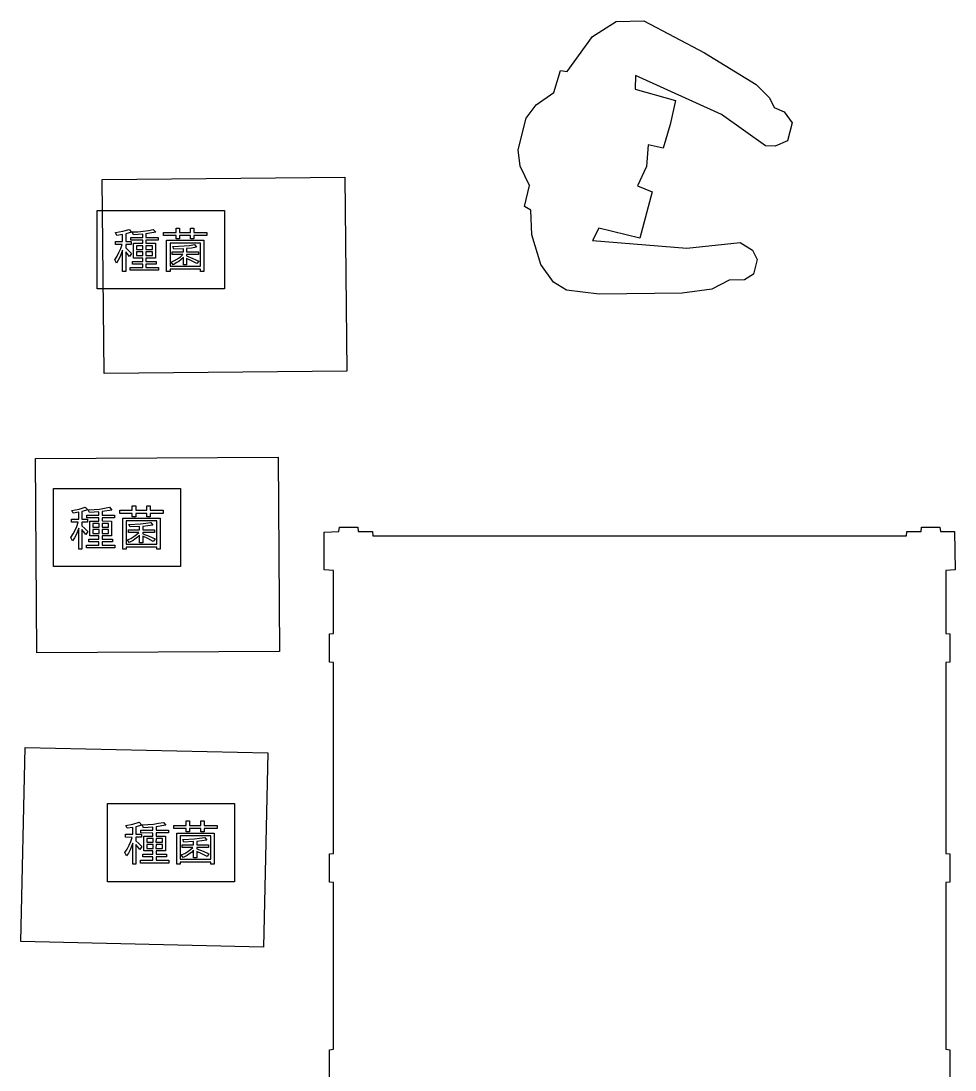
# Model space of a CAD drawing. Extents: x -928 to 12020, y -652 to 16065.
# Drawn here: x 7183 to 9108, y 8080 to 10241 of the extents above; entities that cross this region are included whole.
import ezdxf

# ---------------------------------------------------------------- set-up
doc = ezdxf.new("R2010")
doc.units = 0
for name, color, linetype in [('人', 3, 'Continuous'), ('名称ラベル', 1, 'Continuous'), ('設備', 5, 'Continuous')]:
    doc.layers.add(name, color=color, linetype=linetype)

msp = doc.modelspace()

# ---------------------------------------------------------------- linework, layer by layer
at = {"layer": '人'}
msp.add_lwpolyline([(8220.43, 9859.23), (8230.94, 9902.26), (8211.79, 9942.32), (8207.12, 9975.99), (8224.11, 10041.2), (8244.61, 10068.31), (8280.89, 10093.94), (8294.51, 10139.49), (8308.51, 10137.03), (8360.87, 10209.57), (8409.73, 10240.51), (8466.43, 10241.4), (8591.67, 10176.03), (8697.71, 10110.26), (8725.76, 10083.17), (8735.06, 10063.34), (8755.56, 10054.11), (8772.24, 10031.83), (8762.55, 9994.61), (8737.12, 9983.31), (8717.17, 9984.36), (8626.52, 10048.41), (8449.05, 10129.25), (8448.36, 10101.1), (8531.83, 10077.65), (8520.68, 10028.04), (8506.2, 9979.29), (8475.22, 9985.88), (8472.15, 9941.75), (8453.3, 9901.73), (8483.73, 9888.99), (8457.93, 9794.01), (8373.42, 9814.33), (8360.5, 9789.33), (8554.85, 9773.33), (8665.23, 9785.01), (8690.21, 9769.39), (8700.33, 9750.21), (8692.38, 9719.68), (8674.18, 9707.87), (8642.31, 9707.34), (8606.74, 9688.64), (8545.54, 9680.58), (8374.44, 9678.41), (8307.09, 9686.91), (8280.07, 9703.31), (8254.12, 9739.26), (8235.45, 9800.55), (8233.43, 9851.31)], close=True, dxfattribs=at)
at = {"layer": '名称ラベル'}
for points in [[(7340.01, 9689.47), (7340.01, 9850.79), (7601.85, 9850.79), (7601.85, 9689.47)], [(7476.53, 9799.18), (7476.53, 9805.53), (7502.44, 9805.54), (7502.46, 9814.79), (7509.39, 9814.79), (7509.44, 9805.53), (7532.18, 9805.53), (7532.22, 9814.79), (7539.24, 9814.79), (7539.28, 9805.53), (7565.85, 9805.53), (7565.85, 9799.18), (7539.27, 9799.18), (7539.24, 9792.16), (7532.22, 9792.16), (7532.17, 9799.18), (7509.43, 9799.18), (7509.39, 9792.16), (7502.46, 9792.16), (7502.42, 9799.18)], [(7376.01, 9749.46), (7380.67, 9756.82), (7384.72, 9764.52), (7388.16, 9772.55), (7390.97, 9780.86), (7377.42, 9780.91), (7377.42, 9787.16), (7392.01, 9787.21), (7392, 9801.43), (7380.47, 9799.67), (7377.71, 9805.34), (7392.62, 9808.14), (7405.58, 9811.98), (7410.81, 9806.31), (7398.56, 9802.85), (7398.55, 9787.21), (7409.84, 9787.16), (7409.84, 9780.91), (7398.57, 9780.9), (7398.55, 9773.8), (7404.6, 9768.38), (7410.71, 9762.06), (7406.45, 9755.81), (7401.76, 9762.21), (7398.55, 9765.91), (7398.55, 9725.47), (7392.01, 9725.47), (7391.99, 9768.81), (7389.42, 9761.76), (7386.46, 9754.91), (7383.12, 9748.53), (7379.41, 9742.62)], [(7407.95, 9727.94), (7407.95, 9733.61), (7433.78, 9733.66), (7433.75, 9740.54), (7412.85, 9740.54), (7412.85, 9745.92), (7433.78, 9745.95), (7433.75, 9752.75), (7414.64, 9752.75), (7414.64, 9783.53), (7433.75, 9783.53), (7433.78, 9789.8), (7408.78, 9789.83), (7408.78, 9795.4), (7433.76, 9795.41), (7433.78, 9802.15), (7414.54, 9800.78), (7411.73, 9806.6), (7423.52, 9807.19), (7434.72, 9808.26), (7445.31, 9809.79), (7455.3, 9811.78), (7460.39, 9805.92), (7440.26, 9802.87), (7440.23, 9795.43), (7465.53, 9795.4), (7465.53, 9789.83), (7440.27, 9789.83), (7440.23, 9783.57), (7459.81, 9783.53), (7459.81, 9752.75), (7440.27, 9752.75), (7440.23, 9745.96), (7461.46, 9745.92), (7461.46, 9740.54), (7440.27, 9740.54), (7440.23, 9733.65), (7466.45, 9733.61), (7466.45, 9727.94)], [(7420.99, 9770.78), (7433.95, 9770.74), (7433.97, 9778.22), (7421.02, 9778.24)], [(7440.04, 9770.78), (7453.53, 9770.74), (7453.55, 9778.22), (7440.06, 9778.24)], [(7482.88, 9789.68), (7559.79, 9789.68), (7559.79, 9725.47), (7552.77, 9725.47), (7552.72, 9729.92), (7489.95, 9729.92), (7489.91, 9725.47), (7482.88, 9725.47)], [(7552.72, 9735.89), (7552.75, 9783.71), (7489.92, 9783.7), (7489.93, 9735.9)], [(7492.23, 9744.51), (7499.25, 9747.77), (7505.55, 9751.43), (7511.14, 9755.5), (7515.96, 9759.92), (7494.32, 9759.97), (7494.32, 9765.55), (7517.53, 9765.59), (7517.5, 9771.99), (7497.71, 9771.22), (7495.43, 9776.35), (7519.09, 9777.71), (7530.03, 9778.94), (7540.36, 9780.52), (7544.72, 9775), (7534.28, 9773.47), (7524.01, 9772.38), (7523.98, 9765.58), (7548.5, 9765.55), (7548.5, 9759.97), (7524.02, 9759.97), (7523.98, 9757.15), (7536.94, 9752.21), (7549.28, 9746.69), (7545.4, 9741.32), (7534.45, 9747.21), (7524.02, 9752), (7523.98, 9738.65), (7517.53, 9738.65), (7517.49, 9754.23), (7512.92, 9749.93), (7507.81, 9745.95), (7504.13, 9743.53), (7496.11, 9739.23)], [(7420.99, 9758.08), (7433.95, 9758.04), (7433.97, 9765.86), (7421.02, 9765.88)], [(7440.04, 9758.08), (7453.53, 9758.04), (7453.55, 9765.86), (7440.06, 9765.88)], [(7249.72, 9116.93), (7249.72, 9278.25), (7511.56, 9278.25), (7511.56, 9116.93)], [(7285.72, 9176.92), (7290.38, 9184.28), (7294.43, 9191.98), (7297.87, 9200.01), (7300.68, 9208.32), (7287.13, 9208.37), (7287.13, 9214.62), (7301.71, 9214.67), (7301.7, 9228.89), (7290.18, 9227.13), (7287.42, 9232.8), (7302.33, 9235.6), (7315.28, 9239.44), (7320.52, 9233.77), (7308.26, 9230.31), (7308.26, 9214.67), (7319.55, 9214.62), (7319.55, 9208.37), (7308.28, 9208.36), (7308.26, 9201.27), (7314.3, 9195.84), (7320.42, 9189.52), (7316.16, 9183.27), (7311.47, 9189.67), (7308.26, 9193.38), (7308.26, 9152.93), (7301.71, 9152.93), (7301.7, 9196.27), (7299.13, 9189.22), (7296.16, 9182.37), (7292.83, 9175.99), (7289.11, 9170.08)], [(7317.66, 9155.4), (7317.66, 9161.07), (7343.49, 9161.12), (7343.45, 9168), (7322.55, 9168), (7322.55, 9173.38), (7343.49, 9173.41), (7343.45, 9180.21), (7324.35, 9180.21), (7324.35, 9210.99), (7343.45, 9210.99), (7343.49, 9217.26), (7318.48, 9217.29), (7318.48, 9222.86), (7343.46, 9222.87), (7343.49, 9229.61), (7324.25, 9228.24), (7321.44, 9234.06), (7333.23, 9234.65), (7344.42, 9235.72), (7355.02, 9237.25), (7365.01, 9239.24), (7370.1, 9233.38), (7349.96, 9230.33), (7349.94, 9222.89), (7375.23, 9222.86), (7375.23, 9217.29), (7349.98, 9217.29), (7349.94, 9211.03), (7369.52, 9210.99), (7369.52, 9180.21), (7349.97, 9180.21), (7349.94, 9173.43), (7371.16, 9173.38), (7371.16, 9168), (7349.97, 9168), (7349.94, 9161.11), (7376.16, 9161.07), (7376.16, 9155.4)], [(7386.24, 9226.64), (7386.24, 9232.99), (7412.14, 9233), (7412.17, 9242.25), (7419.1, 9242.25), (7419.14, 9232.99), (7441.89, 9232.99), (7441.92, 9242.25), (7448.95, 9242.25), (7448.99, 9232.99), (7475.56, 9232.99), (7475.56, 9226.64), (7448.98, 9226.64), (7448.95, 9219.62), (7441.92, 9219.62), (7441.88, 9226.64), (7419.14, 9226.64), (7419.1, 9219.62), (7412.17, 9219.61), (7412.13, 9226.64)], [(7392.59, 9152.93), (7392.59, 9217.14), (7469.5, 9217.14), (7469.5, 9152.93), (7462.47, 9152.93), (7462.42, 9157.39), (7399.66, 9157.39), (7399.61, 9152.93)], [(7462.42, 9163.35), (7462.45, 9211.17), (7399.62, 9211.16), (7399.63, 9163.36)], [(7330.69, 9198.24), (7343.66, 9198.2), (7343.68, 9205.68), (7330.72, 9205.7)], [(7330.69, 9185.55), (7343.66, 9185.5), (7343.68, 9193.32), (7330.72, 9193.34)], [(7349.74, 9198.24), (7363.24, 9198.2), (7363.26, 9205.68), (7349.77, 9205.7)], [(7349.74, 9185.55), (7363.24, 9185.5), (7363.26, 9193.32), (7349.77, 9193.34)], [(7401.94, 9171.97), (7408.95, 9175.23), (7415.25, 9178.89), (7420.85, 9182.96), (7425.66, 9187.38), (7404.02, 9187.43), (7404.02, 9193.01), (7427.24, 9193.05), (7427.21, 9199.45), (7407.42, 9198.68), (7405.14, 9203.82), (7428.8, 9205.17), (7439.73, 9206.4), (7450.06, 9207.98), (7454.43, 9202.46), (7443.98, 9200.93), (7433.72, 9199.84), (7433.69, 9193.04), (7458.21, 9193.01), (7458.21, 9187.43), (7433.73, 9187.43), (7433.68, 9184.61), (7446.65, 9179.67), (7458.98, 9174.15), (7455.1, 9168.78), (7444.15, 9174.68), (7433.73, 9179.46), (7433.68, 9166.11), (7427.24, 9166.11), (7427.19, 9181.69), (7422.63, 9177.39), (7417.52, 9173.42), (7413.84, 9170.99), (7405.82, 9166.69)], [(7360.95, 8467.71), (7360.95, 8629.03), (7622.79, 8629.03), (7622.79, 8467.71)], [(7396.95, 8527.7), (7401.61, 8535.06), (7405.66, 8542.76), (7409.1, 8550.79), (7411.91, 8559.1), (7398.36, 8559.16), (7398.36, 8565.41), (7412.95, 8565.46), (7412.94, 8579.68), (7401.41, 8577.91), (7398.65, 8583.58), (7413.56, 8586.38), (7426.52, 8590.22), (7431.75, 8584.55), (7419.5, 8581.1), (7419.49, 8565.45), (7430.78, 8565.41), (7430.78, 8559.16), (7419.51, 8559.15), (7419.49, 8552.05), (7425.54, 8546.63), (7431.65, 8540.3), (7427.39, 8534.05), (7422.7, 8540.45), (7419.49, 8544.16), (7419.49, 8503.71), (7412.95, 8503.71), (7412.93, 8547.06), (7410.36, 8540), (7407.4, 8533.15), (7404.06, 8526.77), (7400.35, 8520.87)], [(7428.89, 8506.18), (7428.89, 8511.85), (7454.72, 8511.9), (7454.69, 8518.78), (7433.79, 8518.78), (7433.79, 8524.16), (7454.72, 8524.19), (7454.69, 8530.99), (7435.58, 8531), (7435.58, 8561.77), (7454.69, 8561.77), (7454.72, 8568.04), (7429.72, 8568.07), (7429.72, 8573.65), (7454.7, 8573.65), (7454.72, 8580.39), (7435.48, 8579.03), (7432.67, 8584.84), (7444.46, 8585.44), (7455.66, 8586.5), (7466.25, 8588.03), (7476.24, 8590.03), (7481.33, 8584.16), (7461.2, 8581.11), (7461.17, 8573.68), (7486.47, 8573.65), (7486.47, 8568.07), (7461.21, 8568.07), (7461.17, 8561.82), (7480.75, 8561.77), (7480.75, 8531), (7461.21, 8530.99), (7461.17, 8524.21), (7482.4, 8524.16), (7482.4, 8518.78), (7461.21, 8518.78), (7461.17, 8511.9), (7487.39, 8511.85), (7487.39, 8506.18)], [(7497.47, 8577.43), (7497.47, 8583.77), (7523.38, 8583.78), (7523.4, 8593.03), (7530.33, 8593.03), (7530.37, 8583.78), (7553.12, 8583.78), (7553.16, 8593.03), (7560.18, 8593.03), (7560.22, 8583.78), (7586.79, 8583.77), (7586.79, 8577.43), (7560.21, 8577.42), (7560.18, 8570.4), (7553.16, 8570.4), (7553.11, 8577.43), (7530.37, 8577.43), (7530.33, 8570.4), (7523.4, 8570.4), (7523.36, 8577.42)], [(7503.82, 8503.71), (7503.82, 8567.93), (7580.73, 8567.93), (7580.73, 8503.71), (7573.71, 8503.71), (7573.66, 8508.17), (7510.89, 8508.17), (7510.85, 8503.71)], [(7573.66, 8514.13), (7573.69, 8561.95), (7510.86, 8561.95), (7510.86, 8514.14)], [(7441.93, 8549.03), (7454.89, 8548.98), (7454.91, 8556.46), (7441.96, 8556.48)], [(7441.93, 8536.33), (7454.89, 8536.28), (7454.91, 8544.1), (7441.96, 8544.13)], [(7460.98, 8549.03), (7474.47, 8548.98), (7474.49, 8556.46), (7461, 8556.48)], [(7460.98, 8536.33), (7474.47, 8536.28), (7474.49, 8544.1), (7461, 8544.13)], [(7513.17, 8522.76), (7520.18, 8526.01), (7526.49, 8529.68), (7532.08, 8533.74), (7536.9, 8538.16), (7515.26, 8538.22), (7515.26, 8543.79), (7538.47, 8543.84), (7538.44, 8550.23), (7518.65, 8549.46), (7516.37, 8554.6), (7540.03, 8555.96), (7550.97, 8557.18), (7561.3, 8558.77), (7565.66, 8553.24), (7555.22, 8551.72), (7544.95, 8550.63), (7544.92, 8543.83), (7569.44, 8543.79), (7569.44, 8538.22), (7544.96, 8538.22), (7544.92, 8535.39), (7557.88, 8530.45), (7570.22, 8524.94), (7566.34, 8519.56), (7555.39, 8525.46), (7544.96, 8530.24), (7544.92, 8516.89), (7538.47, 8516.89), (7538.43, 8532.47), (7533.86, 8528.17), (7528.75, 8524.2), (7525.07, 8521.78), (7517.05, 8517.48)]]:
    msp.add_lwpolyline(points, close=True, dxfattribs=at)
at = {"layer": '設備'}
for points in [[(7350.2, 9915.01), (7850.17, 9919.86), (7854.05, 9519.88), (7354.07, 9515.03)], [(7212.95, 9339.55), (7712.94, 9342.4), (7715.22, 8942.4), (7215.22, 8939.56)], [(7182.68, 8344.25), (7191.59, 8744.15), (7691.47, 8733.01), (7682.55, 8333.11)]]:
    msp.add_lwpolyline(points, close=True, dxfattribs=at)
msp.add_lwpolyline([(7818.89, 8063.53), (7818.89, 8121.53), (7826.89, 8122.58), (7826.89, 8465.84), (7818.89, 8466.89), (7818.89, 8524.89), (7826.89, 8525.94), (7826.89, 8919.2), (7818.89, 8920.25), (7818.89, 8978.25), (7826.89, 8979.3), (7826.89, 9109.2), (7807.89, 9110.25), (7807.89, 9188.25), (7837.85, 9189.25), (7838.89, 9198.49), (7876.89, 9198.49), (7877.91, 9189.25), (7906.89, 9189.25), (7907.94, 9180.25), (9007.84, 9180.25), (9008.89, 9189.25), (9037.86, 9189.25), (9038.89, 9198.49), (9076.89, 9198.49), (9077.92, 9189.25), (9106.89, 9189.25), (9107.89, 9110.25), (9088.89, 9109.2), (9088.89, 8979.29), (9096.89, 8978.25), (9096.89, 8920.25), (9088.89, 8919.2), (9088.89, 8525.94), (9096.89, 8524.89), (9096.89, 8466.89), (9088.89, 8465.84), (9088.89, 8122.58), (9096.89, 8121.53), (9096.89, 8063.53)], dxfattribs=at)

doc.saveas('drawing.dxf')
